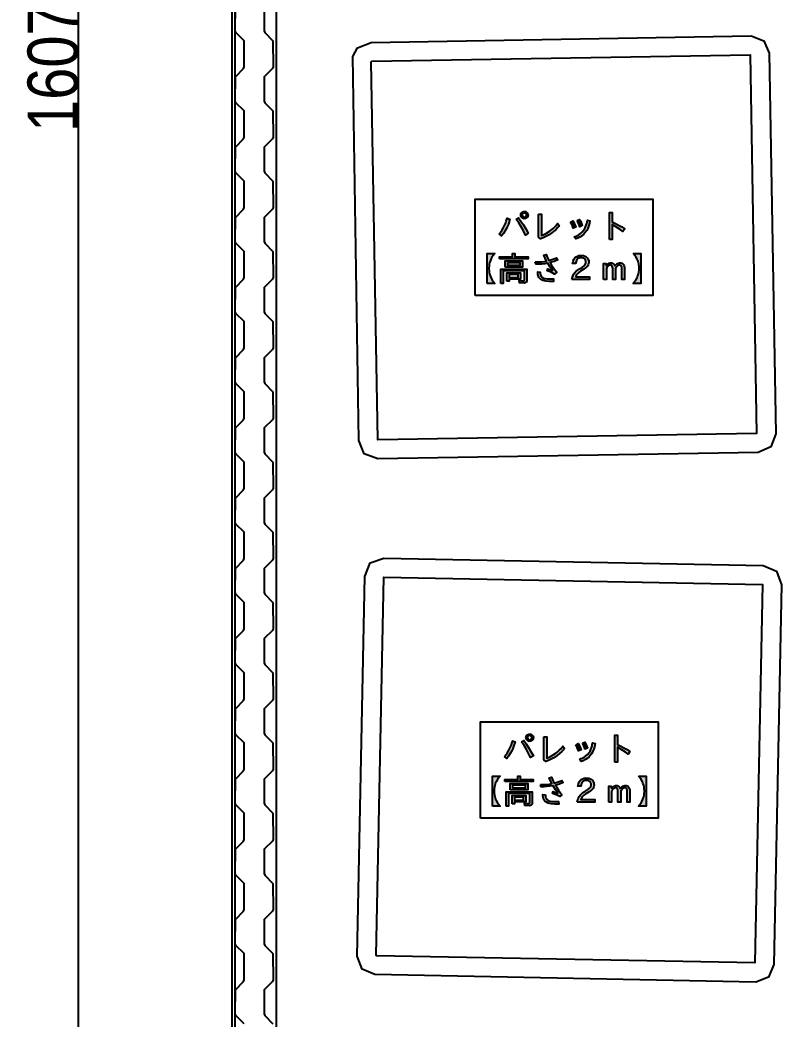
# Model space of a CAD drawing. Header units: millimetres. Extents: x -851 to 12103, y -752 to 16103.
# Drawn here: x -851 to 2167, y 4154 to 8109 of the extents above; entities that cross this region are included whole.
import ezdxf

# ---------------------------------------------------------------- set-up
doc = ezdxf.new("R2010")
doc.units = ezdxf.units.MM
for name, color, linetype in [('名称ラベル', 1, 'Continuous'), ('壁', 8, 'Continuous'), ('寸法', 2, 'Continuous'), ('床', 9, 'Continuous'), ('荷', 34, 'Continuous'), ('設備', 5, 'Continuous')]:
    doc.layers.add(name, color=color, linetype=linetype)
doc.styles.add('OpenSansCondensed-Light', font='OpenSansCondensed-Light.ttf')
doc.dimstyles.new('EZDXF', dxfattribs={"dimtxt": 200, "dimasz": 150, "dimexe": 100, "dimexo": 100, "dimgap": 0.1, "dimtad": 1, "dimdec": 0, "dimzin": 12, "dimdsep": 46, "dimtxsty": 'OpenSansCondensed-Light', "dimblk": 'ARCHTICK', "dimcen": 2.5, "dimazin": 3, "dimtfac": 0.5, "dimtmove": 2, "dimatfit": 3})

# ---------------------------------------------------------------- blocks, each defined once
blk = doc.blocks.new('_ARCHTICK')
at = {"color": 0, "linetype": 'BYBLOCK', "const_width": 0.15}
blk.add_lwpolyline([(-0.5, -0.5), (0.5, 0.5)], dxfattribs=at)

msp = doc.modelspace()

# ---------------------------------------------------------------- hatches: boundary and pattern name
at = {"layer": '名称ラベル'}
for points in [[(1044.2, 7262.2), (1047.7, 7266.4), (1054.3, 7275.2), (1060.2, 7284.7), (1063, 7289.7), (1065.6, 7295), (1070.2, 7306), (1072.4, 7311.8), (1076.1, 7323.9), (1087, 7320.1), (1080.6, 7301.1), (1075.6, 7289.4), (1072.9, 7283.9), (1067.1, 7273.4), (1060.8, 7263.7), (1053.9, 7254.8)], [(1111.5, 7320.6), (1121.1, 7325.6), (1130.4, 7312.3), (1139.8, 7297.6), (1149.1, 7281.8), (1158.5, 7264.8), (1147.8, 7257.6), (1139.8, 7273.9), (1131, 7289.9), (1121.6, 7305.4)], [(1200.1, 7340.3), (1211.6, 7340.3), (1211.7, 7256.1), (1218.3, 7258.7), (1230.8, 7264.8), (1242.4, 7271.7), (1247.9, 7275.5), (1258, 7283.7), (1262.7, 7288.2), (1267.1, 7292.9), (1275.3, 7302.9), (1281.6, 7293.3), (1275.3, 7285.7), (1267.9, 7278.2), (1259.3, 7271.1), (1253, 7266.4), (1239.2, 7257.4), (1228.8, 7251.6), (1218.5, 7246.6), (1208.2, 7242.4), (1200.1, 7248.6)], [(1352.8, 7314.8), (1362.3, 7319.2), (1365.3, 7313.7), (1368.1, 7307.8), (1370.6, 7301.7), (1372.7, 7295.2), (1362.8, 7290.5), (1360.7, 7297.3), (1358.3, 7303.6), (1355.7, 7309.5)], [(1480.3, 7239.2), (1480.3, 7346.4), (1491, 7346.4), (1491, 7309.3), (1504.1, 7303.1), (1516.7, 7296.5), (1529, 7289.5), (1540.9, 7282.1), (1533.9, 7271.4), (1523, 7279.3), (1512.2, 7286.5), (1501.5, 7293), (1491, 7298.6), (1491, 7239.2)], [(1327, 7308.7), (1336.2, 7313.2), (1339.3, 7307.6), (1342.2, 7301.6), (1347.1, 7288.7), (1337.4, 7284.1), (1332.5, 7297.3)], [(1340.5, 7250.7), (1348.3, 7253.6), (1358.7, 7258.8), (1367.8, 7265.2), (1373.1, 7270.1), (1379.7, 7278), (1383, 7283.4), (1385.9, 7289.5), (1388.5, 7296.2), (1390.6, 7303.6), (1393.1, 7315.9), (1403.6, 7313.5), (1401.6, 7303.9), (1399.1, 7295.1), (1394.4, 7283), (1390.5, 7275.8), (1388.4, 7272.4), (1383.7, 7266.2), (1379.2, 7261.3), (1371.3, 7254.7), (1365.3, 7250.7), (1355.1, 7245.3), (1347.5, 7242.1)], [(997, 7066.1), (997, 7184.6), (1027, 7184.6), (1019.8, 7176.1), (1016.7, 7171.6), (1014, 7166.9), (1009.4, 7157.3), (1006.2, 7147.2), (1005, 7141.9), (1004.2, 7136.5), (1003.6, 7125.4), (1004.2, 7114.2), (1005, 7108.7), (1006.2, 7103.5), (1009.4, 7093.3), (1014, 7083.7), (1016.7, 7079.1), (1023.3, 7070.3), (1027, 7066.1)], [(1045.9, 7163.2), (1045.9, 7171), (1096.7, 7171), (1096.7, 7184.9), (1106.7, 7184.9), (1106.7, 7171), (1158.3, 7171), (1158.3, 7163.2)], [(1187, 7151.4), (1198.8, 7151.3), (1211.1, 7151.9), (1223, 7153.2), (1231.7, 7154.6), (1220.7, 7177.5), (1230.3, 7180.1), (1236, 7167.1), (1241.3, 7156.7), (1249.2, 7158.9), (1256.8, 7161.5), (1264.1, 7164.4), (1271, 7167.7), (1276.6, 7158.9), (1261.8, 7153), (1245.9, 7148.4), (1251.5, 7138.9), (1257.7, 7129.4), (1264.5, 7119.8), (1271.9, 7110.3), (1263.6, 7103.2), (1249.4, 7110.1), (1234.1, 7115.8), (1237, 7123.4), (1246.8, 7120.1), (1255.8, 7116.6), (1250.9, 7123.1), (1245.9, 7130.3), (1236.5, 7146.1), (1224.3, 7144.1), (1212.5, 7142.7), (1201.1, 7141.9), (1190, 7141.6)], [(1332, 7081.8), (1334.2, 7090.6), (1337.3, 7098.6), (1340, 7103.4), (1344.7, 7109.9), (1349, 7114.2), (1354.7, 7119), (1361.6, 7123.5), (1374, 7130.9), (1380.1, 7135.3), (1382.6, 7137.8), (1384.8, 7140.8), (1386.3, 7144.1), (1387.1, 7147.5), (1387.1, 7152.8), (1386, 7157.7), (1383.9, 7161.6), (1382.4, 7163.2), (1378.7, 7165.6), (1376.4, 7166.5), (1371.1, 7167.5), (1366.1, 7167.5), (1362.4, 7166.9), (1359, 7165.7), (1356, 7164), (1352.2, 7160.2), (1350, 7157), (1348.3, 7153.3), (1347.2, 7149.2), (1346.6, 7144.5), (1334.8, 7144.5), (1335.5, 7149.4), (1336.5, 7153.9), (1338.1, 7158), (1340, 7161.8), (1343.7, 7166.8), (1348.3, 7170.9), (1353.6, 7174.1), (1359.4, 7176.1), (1365.8, 7177), (1373.2, 7176.8), (1377.9, 7175.9), (1380.9, 7175), (1386.4, 7172.3), (1390.2, 7169.6), (1393.2, 7166.5), (1395.6, 7163), (1397.3, 7159.1), (1398.4, 7154.8), (1398.6, 7148.2), (1398.1, 7144.5), (1396.4, 7139.2), (1394.6, 7136), (1392.3, 7132.9), (1389.5, 7130), (1386.1, 7127.1), (1379.1, 7122.3), (1365.8, 7114.6), (1357.9, 7108.5), (1351.9, 7101.8), (1349, 7097.1), (1347, 7092.1), (1401.2, 7092.1), (1401.2, 7081.8)], [(1574.3, 7184.6), (1604.4, 7184.6), (1604.4, 7066.1), (1574.3, 7066.1), (1581.5, 7074.7), (1584.6, 7079.1), (1589.8, 7088.5), (1591.9, 7093.3), (1595.2, 7103.5), (1596.3, 7108.7), (1597.6, 7119.6), (1597.8, 7125.2), (1597.6, 7130.8), (1596.3, 7141.7), (1593.7, 7152.2), (1591.9, 7157.2), (1589.8, 7162.1), (1584.6, 7171.5), (1581.5, 7176)], [(1050.7, 7065.8), (1050.7, 7122.8), (1153.5, 7122.8), (1153.5, 7075.6), (1152.8, 7072.8), (1152.2, 7071.6), (1150.5, 7069.7), (1149.4, 7069), (1146.6, 7067.8), (1143.2, 7067.3), (1125.2, 7067.8), (1123.9, 7077.3), (1132.5, 7076.3), (1140.2, 7075.9), (1142.6, 7076.7), (1143.6, 7077.8), (1144.2, 7080.2), (1144.1, 7115.2), (1060.1, 7115.2), (1060.1, 7065.8)], [(1457.1, 7081.8), (1457.1, 7144.6), (1465.6, 7144.6), (1467.5, 7136.7), (1472, 7141.3), (1475.1, 7143.6), (1479.8, 7146), (1482.9, 7146.9), (1487.9, 7147.1), (1489.6, 7146.8), (1494.2, 7145.2), (1498.1, 7142.1), (1500.3, 7139.3), (1502.2, 7135.8), (1506.6, 7140.8), (1511.5, 7144.3), (1516.7, 7146.5), (1520.5, 7147.1), (1525.7, 7146.9), (1530.1, 7145.7), (1533.8, 7143.3), (1536.8, 7139.9), (1539.2, 7135.1), (1540.4, 7129.3), (1540.5, 7081.8), (1529.4, 7081.8), (1529.4, 7126.5), (1529.1, 7130.1), (1527.7, 7134.2), (1526.2, 7136.1), (1524.1, 7137.5), (1521.5, 7138.1), (1520, 7138.2), (1518.1, 7138), (1515.3, 7137.3), (1512.6, 7135.9), (1510.9, 7134.7), (1509.3, 7133.1), (1507.1, 7130.4), (1505.6, 7127.3), (1504.9, 7125.1), (1504.4, 7120.4), (1504.4, 7081.8), (1493.2, 7081.8), (1493.2, 7126.5), (1492.9, 7129.7), (1491.7, 7133.2), (1489.1, 7136.4), (1486.5, 7137.8), (1483.2, 7138.2), (1478.7, 7137), (1474.5, 7134.2), (1472, 7131.5), (1470.7, 7129.5), (1468.8, 7125.2), (1468.2, 7120.4), (1468.2, 7081.8)], [(1196.5, 7106.2), (1196.5, 7111.7), (1205.9, 7110), (1206.4, 7103.8), (1207.3, 7100.2), (1208.5, 7096.9), (1210.2, 7094), (1212.3, 7091.5), (1216.6, 7088.3), (1222.6, 7085.9), (1227.7, 7084.8), (1233.5, 7084), (1243.7, 7083.6), (1258.5, 7084), (1259.6, 7074), (1242.3, 7073.8), (1230.3, 7074.7), (1223.4, 7075.9), (1217.4, 7077.6), (1212.3, 7079.7), (1210, 7081), (1208, 7082.3), (1204.5, 7085.6), (1201.5, 7089.3), (1199.3, 7093.5), (1197.1, 7100.8)], [(1221, 5271.2), (1232.5, 5271.2), (1232.5, 5187), (1239.2, 5189.6), (1251.7, 5195.7), (1257.6, 5199), (1268.7, 5206.4), (1273.9, 5210.4), (1283.5, 5219.1), (1288, 5223.8), (1296.2, 5233.8), (1302.5, 5224.2), (1298.4, 5219.1), (1291.3, 5211.6), (1283.2, 5204.3), (1273.8, 5197.3), (1260.1, 5188.4), (1249.7, 5182.5), (1239.3, 5177.5), (1229.1, 5173.3), (1221, 5179.5)], [(1501.1, 5170.1), (1501.1, 5277.3), (1511.9, 5277.3), (1511.9, 5240.3), (1524.9, 5234), (1537.6, 5227.4), (1549.9, 5220.4), (1561.7, 5213), (1554.8, 5202.3), (1543.8, 5210.2), (1533, 5217.4), (1522.4, 5223.9), (1511.9, 5229.5), (1511.9, 5170.1)], [(1065.1, 5193.1), (1072, 5201.6), (1075.2, 5206.1), (1081.1, 5215.6), (1083.8, 5220.6), (1088.8, 5231.3), (1091.1, 5236.9), (1095.2, 5248.6), (1097, 5254.8), (1107.8, 5251), (1101.4, 5232), (1096.5, 5220.3), (1093.8, 5214.8), (1088, 5204.3), (1081.7, 5194.6), (1074.8, 5185.7)], [(1132.4, 5251.5), (1142, 5256.5), (1151.3, 5243.2), (1160.7, 5228.6), (1170, 5212.7), (1179.4, 5195.7), (1168.7, 5188.5), (1160.7, 5204.8), (1151.9, 5220.8), (1142.5, 5236.3)], [(1347.9, 5239.6), (1357, 5244.1), (1360.2, 5238.5), (1363.1, 5232.5), (1368, 5219.6), (1358.3, 5215), (1353.4, 5228.2)], [(1361.4, 5181.6), (1369.2, 5184.5), (1379.6, 5189.7), (1385.8, 5193.8), (1394, 5201), (1400.5, 5208.9), (1403.9, 5214.3), (1406.8, 5220.4), (1410.5, 5230.7), (1412.4, 5238.5), (1414, 5246.8), (1424.4, 5244.4), (1421.3, 5230.3), (1418.6, 5221.8), (1415.3, 5213.9), (1413.4, 5210.2), (1409.3, 5203.3), (1404.6, 5197.1), (1400.1, 5192.2), (1392.2, 5185.6), (1386.1, 5181.6), (1376, 5176.2), (1368.4, 5173)], [(1373.7, 5245.7), (1383.1, 5250.1), (1386.2, 5244.6), (1389, 5238.8), (1391.4, 5232.6), (1393.6, 5226.1), (1383.6, 5221.4), (1381.5, 5228.2), (1379.2, 5234.6), (1376.6, 5240.4)], [(1017.8, 4997), (1017.8, 5115.5), (1047.9, 5115.5), (1044.1, 5111.3), (1037.6, 5102.5), (1032.4, 5093.1), (1030.3, 5088.2), (1028.5, 5083.2), (1025.9, 5072.8), (1024.6, 5061.9), (1024.4, 5056.3), (1024.6, 5050.6), (1025.9, 5039.6), (1028.5, 5029.2), (1030.3, 5024.2), (1032.4, 5019.3), (1037.6, 5010), (1040.7, 5005.5), (1047.9, 4997)], [(1066.8, 5094.1), (1066.8, 5101.9), (1117.6, 5101.9), (1117.6, 5115.8), (1127.6, 5115.8), (1127.6, 5101.9), (1179.2, 5101.9), (1179.2, 5094.1)], [(1207.9, 5082.3), (1219.7, 5082.2), (1231.9, 5082.8), (1243.9, 5084.1), (1252.5, 5085.5), (1241.6, 5108.4), (1251.2, 5111), (1256.9, 5098), (1262.2, 5087.6), (1270.1, 5089.8), (1277.7, 5092.4), (1285, 5095.3), (1291.9, 5098.6), (1297.4, 5089.8), (1282.6, 5083.9), (1266.8, 5079.3), (1272.4, 5069.8), (1278.6, 5060.3), (1285.4, 5050.7), (1292.7, 5041.2), (1284.5, 5034.1), (1270.3, 5041), (1255, 5046.7), (1257.9, 5054.3), (1267.6, 5051), (1276.7, 5047.5), (1271.7, 5054), (1266.8, 5061.2), (1257.4, 5077), (1245.2, 5075.1), (1233.4, 5073.6), (1222, 5072.8), (1210.9, 5072.5)], [(1352.9, 5012.7), (1355.1, 5021.6), (1357, 5027), (1360.8, 5034.3), (1365.6, 5040.8), (1369.9, 5045.1), (1375.6, 5049.9), (1382.5, 5054.4), (1394.9, 5061.8), (1401.8, 5067), (1404.3, 5069.7), (1406.2, 5072.8), (1407.1, 5075), (1407.9, 5078.4), (1407.9, 5083.7), (1406.9, 5088.6), (1405.9, 5090.7), (1403.3, 5094.1), (1399.5, 5096.5), (1397.3, 5097.4), (1391.9, 5098.4), (1386.9, 5098.4), (1383.2, 5097.8), (1379.9, 5096.6), (1375.5, 5093.8), (1373, 5091.1), (1370.9, 5087.9), (1369.2, 5084.2), (1368.1, 5080.1), (1367.4, 5075.4), (1355.7, 5075.4), (1356.3, 5080.3), (1357.4, 5084.8), (1358.9, 5088.9), (1360.9, 5092.7), (1364.6, 5097.7), (1369.2, 5101.8), (1374.5, 5105), (1380.3, 5107), (1386.6, 5107.9), (1394, 5107.7), (1398.8, 5106.8), (1401.8, 5105.9), (1407.3, 5103.2), (1411, 5100.5), (1414.1, 5097.4), (1416.5, 5093.9), (1418.2, 5090), (1419.2, 5085.7), (1419.5, 5079.1), (1418.5, 5073.6), (1417.3, 5070.1), (1415.5, 5066.9), (1413.2, 5063.8), (1410.3, 5060.9), (1407, 5058), (1399.9, 5053.2), (1386.7, 5045.5), (1378.8, 5039.4), (1372.8, 5032.7), (1369.9, 5028), (1367.8, 5023.1), (1422.1, 5023), (1422.1, 5012.7)], [(1595.2, 5115.5), (1625.3, 5115.5), (1625.3, 4997), (1595.2, 4997), (1599, 5001.2), (1605.5, 5010), (1608.2, 5014.7), (1612.8, 5024.3), (1616.1, 5034.4), (1617.2, 5039.6), (1618, 5045), (1618.7, 5056.1), (1618, 5067.3), (1617.2, 5072.7), (1616.1, 5077.9), (1612.8, 5088.1), (1610.7, 5093), (1605.5, 5102.4), (1599, 5111.3)], [(1478, 5012.7), (1478, 5075.5), (1486.5, 5075.5), (1488.4, 5067.7), (1492.9, 5072.2), (1496, 5074.5), (1499.1, 5076.3), (1503.8, 5077.8), (1508.7, 5078), (1510.4, 5077.8), (1515.1, 5076.1), (1519, 5073), (1521.2, 5070.2), (1523.1, 5066.7), (1527.5, 5071.7), (1532.3, 5075.2), (1537.6, 5077.4), (1541.3, 5078), (1546.6, 5077.8), (1550.9, 5076.6), (1554.7, 5074.2), (1557.7, 5070.8), (1560.1, 5066), (1561.3, 5060.2), (1561.4, 5012.7), (1550.2, 5012.7), (1550.2, 5057.4), (1550, 5061), (1549.2, 5063.9), (1547, 5067.1), (1545, 5068.4), (1542.3, 5069), (1540.9, 5069.1), (1538.9, 5068.9), (1536.1, 5068.2), (1533.5, 5066.8), (1531.8, 5065.6), (1530.1, 5064), (1528, 5061.3), (1526.9, 5059.3), (1525.8, 5056), (1525.2, 5051.3), (1525.2, 5012.7), (1514.1, 5012.7), (1514.1, 5057.4), (1513.8, 5060.6), (1512.6, 5064.1), (1510, 5067.3), (1507.4, 5068.7), (1504.1, 5069.1), (1499.5, 5067.9), (1495.3, 5065.1), (1492.9, 5062.4), (1491.5, 5060.4), (1489.7, 5056.1), (1489.1, 5051.3), (1489.1, 5012.7)], [(1071.6, 4996.7), (1071.6, 5053.7), (1174.4, 5053.7), (1174.3, 5006.5), (1173.6, 5003.7), (1173, 5002.6), (1172.3, 5001.5), (1170.2, 4999.9), (1167.5, 4998.8), (1164.1, 4998.2), (1146.1, 4998.7), (1144.8, 5008.2), (1153.4, 5007.2), (1161.1, 5006.8), (1163.4, 5007.6), (1164.5, 5008.8), (1165, 5011.1), (1165, 5046.1), (1081, 5046.1), (1081, 4996.7)], [(1217.3, 5037.1), (1217.4, 5042.6), (1226.8, 5040.9), (1227, 5036.7), (1227.7, 5032.8), (1229.4, 5027.8), (1231.1, 5024.9), (1233.2, 5022.4), (1237.4, 5019.2), (1241.3, 5017.5), (1245.9, 5016.2), (1254.4, 5014.9), (1264.6, 5014.5), (1279.3, 5014.9), (1280.5, 5004.9), (1263.2, 5004.7), (1251.2, 5005.6), (1244.3, 5006.8), (1238.3, 5008.5), (1230.9, 5011.9), (1228.9, 5013.3), (1225.3, 5016.5), (1222.4, 5020.2), (1220.2, 5024.4), (1218, 5031.7)]]:
    msp.add_hatch(color=1, dxfattribs=at).paths.add_polyline_path(points)
h = msp.add_hatch(color=1, dxfattribs=at)
h.paths.add_polyline_path([(1129.4, 7336.9), (1129.8, 7340.4), (1131, 7343.5), (1132.2, 7345.4), (1134.6, 7347.9), (1137.6, 7349.8), (1140.4, 7350.8), (1147, 7351), (1149.8, 7350.1), (1151.5, 7349.2), (1155.3, 7345.8), (1156.8, 7343.6), (1157.8, 7341.1), (1158.5, 7336.7), (1158.2, 7334), (1157.5, 7331.4), (1156.1, 7328.9), (1154.6, 7326.9), (1152.8, 7325.2), (1150.9, 7323.9), (1148.7, 7323), (1146.4, 7322.4), (1141, 7322.5), (1142.7, 7322.6), (1139.9, 7322.8), (1137.3, 7324), (1133.8, 7326.3), (1131.4, 7329.3), (1130.3, 7331.6), (1129.6, 7334.1)])
h.paths.add_polyline_path([(1140.9, 7344.9), (1137.9, 7343), (1136.4, 7341.3), (1135.8, 7339.9), (1135.3, 7336.4), (1136.1, 7333.3), (1138.1, 7330.3), (1140.4, 7328.7), (1143.2, 7328), (1149.4, 7327.9), (1145.5, 7328.2), (1148.9, 7329.6), (1151.4, 7332.1), (1152.5, 7334.9), (1152.5, 7338.7), (1151.7, 7340.9), (1150.1, 7342.9), (1148.4, 7344.3), (1146, 7345.2), (1150.1, 7345.2), (1142.2, 7345.5), (1142.6, 7345.4), (1134.3, 7344.6)])
h = msp.add_hatch(color=1, dxfattribs=at)
h.paths.add_polyline_path([(1067.3, 7130.7), (1067.3, 7155.2), (1137, 7155.2), (1137, 7130.7)])
h.paths.add_polyline_path([(1076.6, 7148.1), (1076.5, 7137.9), (1127.8, 7138), (1127.7, 7148.1)])
h = msp.add_hatch(color=1, dxfattribs=at)
h.paths.add_polyline_path([(1075.1, 7075), (1075.1, 7107.9), (1128.7, 7107.9), (1128.7, 7082.6), (1084, 7082.6), (1083.9, 7075)])
h.paths.add_polyline_path([(1084, 7100.8), (1084, 7089.7), (1119.8, 7089.7), (1119.8, 7100.8)])
h = msp.add_hatch(color=1, dxfattribs=at)
h.paths.add_polyline_path([(1150.3, 5267.8), (1150.7, 5271.3), (1151.9, 5274.4), (1153.8, 5277.2), (1155.5, 5278.8), (1158.5, 5280.7), (1161.3, 5281.7), (1167.9, 5281.9), (1169.7, 5281.4), (1172.4, 5280.1), (1176.2, 5276.7), (1177.7, 5274.5), (1178.7, 5272), (1179.4, 5267.6), (1179.1, 5264.9), (1178.3, 5262.3), (1177, 5259.8), (1175.4, 5257.8), (1173.7, 5256.1), (1171.8, 5254.8), (1169.6, 5253.9), (1167.3, 5253.3), (1161.8, 5253.4), (1163.5, 5253.5), (1160.7, 5253.7), (1158.1, 5254.9), (1154.7, 5257.2), (1153, 5259.1), (1151.7, 5261.3), (1150.5, 5265)])
h.paths.add_polyline_path([(1161.8, 5275.8), (1158.7, 5273.9), (1156.9, 5271.5), (1156.2, 5269.3), (1156.1, 5267.6), (1156.3, 5266.1), (1157, 5264.2), (1159, 5261.2), (1161.3, 5259.6), (1164.1, 5258.9), (1170.3, 5258.9), (1166.4, 5259.1), (1169.8, 5260.5), (1172.3, 5263), (1173.4, 5265.8), (1173.4, 5269.6), (1172.5, 5271.8), (1171, 5273.8), (1169.2, 5275.2), (1166.9, 5276.1), (1171, 5276.1), (1163.1, 5276.4), (1163.5, 5276.3), (1155.2, 5275.5)])
h = msp.add_hatch(color=1, dxfattribs=at)
h.paths.add_polyline_path([(1088.1, 5061.7), (1088.1, 5086.1), (1157.9, 5086.1), (1157.9, 5061.7)])
h.paths.add_polyline_path([(1097.4, 5068.9), (1148.6, 5068.8), (1148.6, 5078.9), (1097.4, 5079)])
h = msp.add_hatch(color=1, dxfattribs=at)
h.paths.add_polyline_path([(1096, 5006), (1096, 5038.8), (1149.5, 5038.8), (1149.5, 5013.5), (1104.9, 5013.5), (1104.8, 5006)])
h.paths.add_polyline_path([(1104.9, 5031.7), (1104.8, 5020.6), (1140.7, 5020.6), (1140.6, 5031.7)])

# ---------------------------------------------------------------- linework, layer by layer
for points in [[(949, 7017.8), (949, 7399.3), (1652.4, 7399.3), (1652.4, 7017.8)], [(1044.2, 7262.2), (1047.7, 7266.4), (1054.3, 7275.2), (1060.2, 7284.7), (1063, 7289.7), (1065.5, 7295), (1070.2, 7306), (1072.4, 7311.8), (1076.1, 7323.9), (1087, 7320.1), (1080.6, 7301.1), (1075.6, 7289.4), (1072.9, 7283.9), (1067.1, 7273.4), (1060.8, 7263.7), (1053.9, 7254.8)], [(1111.5, 7320.6), (1121.1, 7325.6), (1130.4, 7312.2), (1139.8, 7297.6), (1149.2, 7281.8), (1158.5, 7264.8), (1147.8, 7257.6), (1139.8, 7273.9), (1131, 7289.9), (1121.6, 7305.4)], [(1129.4, 7336.9), (1129.8, 7340.4), (1131, 7343.5), (1132.2, 7345.4), (1134.7, 7347.9), (1137.6, 7349.8), (1140.4, 7350.8), (1147, 7351), (1149.8, 7350.1), (1151.5, 7349.2), (1155.3, 7345.8), (1156.8, 7343.6), (1157.8, 7341.1), (1158.5, 7336.8), (1158.2, 7334), (1157.5, 7331.4), (1156.1, 7328.9), (1154.6, 7326.9), (1152.8, 7325.2), (1150.9, 7323.9), (1148.7, 7322.9), (1146.4, 7322.4), (1141, 7322.5), (1142.7, 7322.6), (1139.9, 7322.8), (1137.2, 7323.9), (1133.8, 7326.3), (1131.4, 7329.3), (1130.3, 7331.6), (1129.6, 7334.1)], [(1140.9, 7344.9), (1137.9, 7343), (1136.4, 7341.3), (1135.8, 7339.9), (1135.3, 7336.4), (1136.1, 7333.2), (1138.1, 7330.3), (1140.4, 7328.7), (1143.2, 7328), (1149.4, 7327.9), (1145.5, 7328.2), (1148.9, 7329.6), (1151.4, 7332.1), (1152.5, 7334.9), (1152.5, 7338.7), (1151.7, 7340.9), (1150.2, 7342.9), (1148.4, 7344.3), (1146, 7345.2), (1150.1, 7345.2), (1142.2, 7345.5), (1142.6, 7345.4), (1134.3, 7344.6)], [(1200.1, 7340.3), (1211.6, 7340.3), (1211.7, 7256.1), (1218.3, 7258.7), (1230.8, 7264.8), (1242.4, 7271.7), (1247.9, 7275.5), (1258, 7283.7), (1262.7, 7288.2), (1267.1, 7292.9), (1275.3, 7302.9), (1281.6, 7293.3), (1275.3, 7285.7), (1267.9, 7278.2), (1259.3, 7271.1), (1253, 7266.4), (1239.2, 7257.4), (1228.8, 7251.6), (1218.5, 7246.6), (1208.2, 7242.4), (1200.1, 7248.6)], [(1352.8, 7314.8), (1362.3, 7319.2), (1365.3, 7313.7), (1368.1, 7307.8), (1370.6, 7301.7), (1372.7, 7295.2), (1362.8, 7290.5), (1360.7, 7297.3), (1358.3, 7303.6), (1355.7, 7309.5)], [(1480.3, 7239.2), (1480.3, 7346.4), (1491, 7346.4), (1491, 7309.4), (1504.1, 7303.1), (1516.7, 7296.4), (1529, 7289.4), (1540.9, 7282.1), (1533.9, 7271.4), (1523, 7279.3), (1512.2, 7286.5), (1501.5, 7293), (1491, 7298.6), (1491, 7239.2)], [(1327, 7308.7), (1336.2, 7313.2), (1339.3, 7307.6), (1342.2, 7301.6), (1347.1, 7288.7), (1337.4, 7284.1), (1332.5, 7297.3)], [(1340.5, 7250.7), (1348.3, 7253.6), (1358.7, 7258.8), (1367.8, 7265.1), (1373.1, 7270.1), (1379.7, 7278), (1383, 7283.4), (1386, 7289.5), (1388.5, 7296.2), (1390.6, 7303.6), (1393.1, 7315.9), (1403.5, 7313.5), (1401.6, 7303.9), (1399.1, 7295.1), (1394.4, 7283), (1390.5, 7275.8), (1388.4, 7272.4), (1383.7, 7266.2), (1379.2, 7261.3), (1371.3, 7254.7), (1365.3, 7250.7), (1355.1, 7245.3), (1347.5, 7242.1)], [(997, 7066.1), (997, 7184.6), (1027, 7184.6), (1019.8, 7176.1), (1016.8, 7171.6), (1014, 7166.9), (1009.4, 7157.3), (1006.2, 7147.2), (1005, 7141.9), (1004.2, 7136.5), (1003.5, 7125.4), (1004.2, 7114.1), (1005, 7108.7), (1006.2, 7103.5), (1009.4, 7093.3), (1014, 7083.7), (1016.8, 7079.1), (1023.3, 7070.3), (1027, 7066.1)], [(1045.9, 7163.2), (1045.9, 7171), (1096.7, 7171), (1096.7, 7184.9), (1106.7, 7184.9), (1106.7, 7171), (1158.3, 7171), (1158.3, 7163.2)], [(1187, 7151.4), (1198.8, 7151.3), (1211.1, 7151.9), (1223, 7153.1), (1231.7, 7154.6), (1220.7, 7177.5), (1230.3, 7180.1), (1236, 7167.1), (1241.3, 7156.7), (1249.2, 7158.9), (1256.8, 7161.5), (1264.1, 7164.4), (1271, 7167.7), (1276.6, 7158.9), (1261.8, 7153), (1245.9, 7148.4), (1251.5, 7138.9), (1257.7, 7129.4), (1264.5, 7119.8), (1271.9, 7110.3), (1263.6, 7103.2), (1249.4, 7110.1), (1234.1, 7115.8), (1237, 7123.4), (1246.8, 7120.1), (1255.8, 7116.6), (1250.9, 7123.1), (1245.9, 7130.3), (1236.5, 7146.1), (1224.3, 7144.1), (1212.5, 7142.7), (1201.1, 7141.9), (1190, 7141.6)], [(1332, 7081.8), (1334.2, 7090.6), (1337.3, 7098.6), (1340, 7103.4), (1344.8, 7109.9), (1349, 7114.2), (1354.7, 7119), (1361.6, 7123.5), (1374, 7130.9), (1380.1, 7135.3), (1382.6, 7137.8), (1384.8, 7140.8), (1386.3, 7144.1), (1387, 7147.5), (1387.1, 7152.8), (1386, 7157.7), (1383.9, 7161.6), (1382.4, 7163.2), (1378.7, 7165.6), (1376.4, 7166.5), (1371.1, 7167.5), (1366.1, 7167.5), (1362.4, 7166.9), (1359, 7165.7), (1356, 7164), (1352.2, 7160.2), (1350, 7157), (1348.3, 7153.3), (1347.2, 7149.2), (1346.6, 7144.5), (1334.8, 7144.5), (1335.5, 7149.4), (1336.5, 7153.9), (1338.1, 7158), (1340, 7161.8), (1343.7, 7166.8), (1348.3, 7170.9), (1353.6, 7174.1), (1359.4, 7176.1), (1365.8, 7177), (1373.2, 7176.8), (1378, 7175.9), (1380.9, 7175), (1386.4, 7172.3), (1390.2, 7169.6), (1393.2, 7166.5), (1395.6, 7163), (1397.3, 7159.1), (1398.4, 7154.8), (1398.6, 7148.1), (1398.1, 7144.4), (1396.4, 7139.2), (1394.6, 7136), (1392.3, 7132.9), (1389.5, 7130), (1386.1, 7127.1), (1379.1, 7122.3), (1365.8, 7114.6), (1357.9, 7108.5), (1352, 7101.8), (1349, 7097.1), (1347, 7092.1), (1401.2, 7092.1), (1401.2, 7081.8)], [(1574.3, 7184.6), (1604.4, 7184.6), (1604.4, 7066.1), (1574.3, 7066.1), (1581.5, 7074.6), (1584.6, 7079.1), (1589.8, 7088.5), (1591.9, 7093.4), (1595.2, 7103.5), (1596.3, 7108.7), (1597.6, 7119.6), (1597.8, 7125.2), (1597.6, 7130.8), (1596.3, 7141.7), (1593.7, 7152.2), (1591.9, 7157.2), (1589.8, 7162.1), (1584.6, 7171.5), (1581.5, 7176)], [(1050.7, 7065.8), (1050.7, 7122.8), (1153.5, 7122.8), (1153.5, 7075.6), (1152.8, 7072.8), (1152.2, 7071.6), (1150.5, 7069.7), (1149.4, 7069), (1146.6, 7067.9), (1143.2, 7067.3), (1125.2, 7067.8), (1123.9, 7077.3), (1132.5, 7076.3), (1140.2, 7075.9), (1142.6, 7076.7), (1143.6, 7077.9), (1144.2, 7080.2), (1144.1, 7115.2), (1060.1, 7115.2), (1060.1, 7065.8)], [(1067.3, 7130.7), (1067.3, 7155.2), (1137, 7155.2), (1137, 7130.7)], [(1076.6, 7148.1), (1076.5, 7137.9), (1127.8, 7138), (1127.7, 7148.1)], [(1457.1, 7081.8), (1457.1, 7144.6), (1465.6, 7144.6), (1467.5, 7136.8), (1472, 7141.3), (1475.1, 7143.6), (1479.8, 7146), (1482.9, 7146.9), (1487.9, 7147.1), (1489.6, 7146.9), (1494.2, 7145.2), (1498.1, 7142.1), (1500.3, 7139.3), (1502.2, 7135.8), (1506.6, 7140.8), (1511.5, 7144.3), (1516.7, 7146.4), (1520.5, 7147.1), (1525.7, 7146.9), (1530.1, 7145.7), (1533.8, 7143.3), (1536.8, 7139.9), (1539.2, 7135.1), (1540.4, 7129.3), (1540.5, 7081.8), (1529.4, 7081.8), (1529.4, 7126.5), (1529.1, 7130.1), (1527.7, 7134.2), (1526.2, 7136.1), (1524.1, 7137.4), (1521.5, 7138.1), (1520, 7138.2), (1518.1, 7138), (1515.3, 7137.3), (1512.6, 7135.9), (1510.9, 7134.7), (1509.3, 7133.1), (1507.1, 7130.4), (1505.6, 7127.3), (1504.9, 7125.1), (1504.4, 7120.4), (1504.4, 7081.8), (1493.2, 7081.8), (1493.2, 7126.5), (1492.9, 7129.7), (1491.7, 7133.2), (1489.1, 7136.4), (1486.5, 7137.8), (1483.2, 7138.2), (1478.7, 7137), (1474.5, 7134.2), (1472, 7131.5), (1470.7, 7129.5), (1468.8, 7125.2), (1468.2, 7120.4), (1468.2, 7081.8)], [(1075.1, 7075.1), (1075.1, 7107.9), (1128.7, 7107.9), (1128.7, 7082.6), (1084, 7082.6), (1083.9, 7075.1)], [(1084, 7100.8), (1084, 7089.6), (1119.8, 7089.7), (1119.8, 7100.8)], [(1196.5, 7106.2), (1196.5, 7111.7), (1205.9, 7110), (1206.4, 7103.8), (1207.3, 7100.2), (1208.5, 7096.9), (1210.2, 7094), (1212.3, 7091.5), (1216.6, 7088.3), (1222.6, 7085.9), (1227.7, 7084.8), (1233.5, 7084), (1243.7, 7083.6), (1258.5, 7084), (1259.6, 7074), (1242.3, 7073.8), (1230.3, 7074.7), (1223.4, 7075.9), (1217.4, 7077.6), (1212.3, 7079.7), (1210, 7081), (1208, 7082.3), (1204.5, 7085.6), (1201.5, 7089.3), (1199.3, 7093.5), (1197.1, 7100.8)], [(969.8, 4948.7), (969.8, 5330.2), (1673.3, 5330.2), (1673.3, 4948.7)], [(1150.3, 5267.8), (1150.7, 5271.3), (1151.8, 5274.4), (1153.8, 5277.2), (1155.5, 5278.8), (1158.5, 5280.7), (1161.3, 5281.7), (1167.9, 5281.9), (1169.7, 5281.4), (1172.3, 5280.1), (1176.2, 5276.7), (1177.7, 5274.5), (1178.7, 5272.1), (1179.4, 5267.6), (1179.1, 5264.9), (1178.3, 5262.3), (1177, 5259.8), (1175.5, 5257.8), (1173.7, 5256.1), (1171.8, 5254.8), (1169.6, 5253.9), (1167.3, 5253.3), (1161.8, 5253.4), (1163.5, 5253.5), (1160.7, 5253.7), (1158.1, 5254.9), (1154.7, 5257.2), (1153, 5259.1), (1151.7, 5261.3), (1150.5, 5265)], [(1161.8, 5275.8), (1158.7, 5273.9), (1156.9, 5271.5), (1156.2, 5269.3), (1156.1, 5267.6), (1156.3, 5266.1), (1157, 5264.2), (1159, 5261.2), (1161.3, 5259.6), (1164.1, 5258.9), (1170.3, 5258.9), (1166.4, 5259.1), (1169.8, 5260.5), (1172.3, 5263), (1173.4, 5265.8), (1173.4, 5269.6), (1172.5, 5271.8), (1171, 5273.8), (1169.2, 5275.2), (1166.9, 5276.1), (1171, 5276.1), (1163.1, 5276.4), (1163.5, 5276.3), (1155.2, 5275.5)], [(1221, 5271.2), (1232.5, 5271.2), (1232.5, 5187), (1239.2, 5189.6), (1251.7, 5195.7), (1257.6, 5199), (1268.7, 5206.4), (1273.9, 5210.4), (1283.5, 5219.1), (1288, 5223.8), (1296.2, 5233.8), (1302.5, 5224.2), (1298.4, 5219.1), (1291.3, 5211.6), (1283.2, 5204.3), (1273.8, 5197.3), (1260.1, 5188.4), (1249.7, 5182.5), (1239.3, 5177.5), (1229.1, 5173.3), (1221, 5179.5)], [(1501.1, 5170.1), (1501.1, 5277.3), (1511.8, 5277.3), (1511.9, 5240.2), (1524.9, 5234), (1537.6, 5227.4), (1549.9, 5220.4), (1561.7, 5213), (1554.8, 5202.3), (1543.8, 5210.2), (1533, 5217.4), (1522.4, 5223.9), (1511.9, 5229.5), (1511.8, 5170.1)], [(1065.1, 5193.1), (1072, 5201.6), (1075.2, 5206.1), (1081.1, 5215.6), (1083.8, 5220.6), (1088.8, 5231.3), (1091.1, 5236.9), (1095.2, 5248.6), (1097, 5254.8), (1107.8, 5251), (1101.4, 5232), (1096.5, 5220.3), (1093.8, 5214.8), (1088, 5204.3), (1081.7, 5194.6), (1074.8, 5185.7)], [(1132.4, 5251.5), (1142, 5256.5), (1151.3, 5243.2), (1160.7, 5228.6), (1170, 5212.7), (1179.4, 5195.7), (1168.7, 5188.5), (1160.7, 5204.8), (1151.9, 5220.8), (1142.5, 5236.3)], [(1347.9, 5239.6), (1357, 5244.1), (1360.2, 5238.5), (1363.1, 5232.5), (1368, 5219.6), (1358.2, 5215), (1353.4, 5228.2)], [(1361.4, 5181.6), (1369.2, 5184.5), (1379.6, 5189.7), (1385.8, 5193.8), (1394, 5201), (1400.5, 5208.9), (1403.9, 5214.3), (1406.8, 5220.4), (1410.5, 5230.8), (1412.4, 5238.5), (1414, 5246.8), (1424.4, 5244.4), (1421.3, 5230.3), (1418.6, 5221.8), (1415.2, 5213.9), (1413.4, 5210.2), (1409.3, 5203.3), (1404.6, 5197.1), (1400.1, 5192.2), (1392.2, 5185.6), (1386.1, 5181.6), (1376, 5176.2), (1368.4, 5173.1)], [(1373.7, 5245.7), (1383.1, 5250.1), (1386.2, 5244.6), (1389, 5238.8), (1391.4, 5232.6), (1393.6, 5226.1), (1383.7, 5221.4), (1381.5, 5228.2), (1379.2, 5234.6), (1376.6, 5240.4)], [(1017.8, 4997), (1017.8, 5115.6), (1047.9, 5115.6), (1044.1, 5111.3), (1037.6, 5102.5), (1032.4, 5093.1), (1030.3, 5088.2), (1028.5, 5083.2), (1025.9, 5072.8), (1024.6, 5061.9), (1024.4, 5056.3), (1024.6, 5050.6), (1025.9, 5039.6), (1028.5, 5029.2), (1030.3, 5024.2), (1032.4, 5019.3), (1037.6, 5010), (1040.7, 5005.5), (1047.9, 4997)], [(1066.8, 5094.1), (1066.8, 5101.9), (1117.6, 5101.9), (1117.6, 5115.8), (1127.6, 5115.8), (1127.6, 5101.9), (1179.2, 5101.9), (1179.2, 5094.1)], [(1207.9, 5082.3), (1219.7, 5082.2), (1231.9, 5082.8), (1243.8, 5084.1), (1252.5, 5085.5), (1241.6, 5108.4), (1251.2, 5111), (1256.9, 5098), (1262.2, 5087.6), (1270.1, 5089.8), (1277.7, 5092.4), (1285, 5095.3), (1291.9, 5098.6), (1297.4, 5089.8), (1282.6, 5083.9), (1266.8, 5079.3), (1272.4, 5069.8), (1278.6, 5060.3), (1285.4, 5050.7), (1292.7, 5041.2), (1284.5, 5034.1), (1270.2, 5041), (1255, 5046.7), (1257.9, 5054.3), (1267.6, 5051), (1276.7, 5047.5), (1271.7, 5054), (1266.8, 5061.2), (1257.4, 5077), (1245.2, 5075.1), (1233.4, 5073.6), (1222, 5072.8), (1210.9, 5072.5)], [(1352.9, 5012.7), (1355.1, 5021.6), (1357, 5027), (1360.8, 5034.3), (1365.6, 5040.8), (1369.9, 5045.1), (1375.6, 5049.9), (1382.5, 5054.4), (1394.9, 5061.8), (1401.8, 5067), (1404.3, 5069.7), (1406.2, 5072.8), (1407.1, 5075), (1407.9, 5078.4), (1407.9, 5083.7), (1406.9, 5088.6), (1405.9, 5090.6), (1403.3, 5094.1), (1399.5, 5096.5), (1397.3, 5097.4), (1391.9, 5098.4), (1386.9, 5098.4), (1383.2, 5097.8), (1379.9, 5096.6), (1375.5, 5093.8), (1373, 5091.1), (1370.8, 5087.9), (1369.2, 5084.2), (1368.1, 5080.1), (1367.4, 5075.4), (1355.7, 5075.4), (1356.3, 5080.3), (1357.4, 5084.8), (1358.9, 5088.9), (1360.9, 5092.7), (1364.6, 5097.7), (1369.2, 5101.8), (1374.5, 5105), (1380.3, 5107), (1386.6, 5107.9), (1394, 5107.7), (1398.8, 5106.8), (1401.8, 5105.9), (1407.3, 5103.2), (1411, 5100.5), (1414.1, 5097.4), (1416.5, 5093.9), (1418.2, 5090), (1419.2, 5085.7), (1419.5, 5079.1), (1418.5, 5073.6), (1417.3, 5070.1), (1415.5, 5066.9), (1413.2, 5063.8), (1410.3, 5060.9), (1407, 5058), (1399.9, 5053.2), (1386.7, 5045.5), (1378.8, 5039.4), (1372.8, 5032.7), (1369.9, 5028), (1367.8, 5023.1), (1422.1, 5023), (1422.1, 5012.7)], [(1595.2, 5115.6), (1625.3, 5115.6), (1625.3, 4997), (1595.2, 4997), (1599, 5001.2), (1605.5, 5010), (1608.2, 5014.7), (1612.8, 5024.3), (1616.1, 5034.4), (1617.2, 5039.6), (1618, 5045), (1618.7, 5056.1), (1618, 5067.3), (1617.2, 5072.6), (1616.1, 5077.9), (1612.8, 5088.1), (1610.7, 5093), (1605.5, 5102.4), (1599, 5111.3)], [(1088.1, 5061.7), (1088.1, 5086.1), (1157.9, 5086.1), (1157.9, 5061.7)], [(1097.4, 5068.9), (1148.6, 5068.8), (1148.6, 5078.9), (1097.4, 5079)], [(1478, 5012.7), (1478, 5075.6), (1486.5, 5075.6), (1488.4, 5067.6), (1492.9, 5072.2), (1496, 5074.5), (1499.1, 5076.2), (1503.8, 5077.8), (1508.7, 5078), (1510.4, 5077.8), (1515.1, 5076.1), (1519, 5073), (1521.2, 5070.2), (1523.1, 5066.7), (1527.5, 5071.7), (1532.3, 5075.2), (1537.6, 5077.4), (1541.3, 5078), (1546.6, 5077.8), (1550.9, 5076.6), (1554.7, 5074.2), (1557.7, 5070.9), (1560.1, 5066), (1561.3, 5060.2), (1561.3, 5012.7), (1550.2, 5012.7), (1550.2, 5057.4), (1550, 5061), (1549.2, 5063.9), (1547, 5067.1), (1545, 5068.4), (1542.3, 5069.1), (1540.9, 5069.1), (1538.9, 5068.9), (1536.2, 5068.2), (1533.5, 5066.9), (1531.8, 5065.6), (1530.1, 5064), (1528, 5061.3), (1526.9, 5059.3), (1525.8, 5056), (1525.2, 5051.3), (1525.2, 5012.7), (1514.1, 5012.7), (1514.1, 5057.4), (1513.8, 5060.6), (1512.5, 5064.1), (1510, 5067.3), (1507.4, 5068.7), (1504.1, 5069.1), (1499.5, 5067.9), (1495.3, 5065.1), (1492.9, 5062.4), (1491.5, 5060.4), (1489.7, 5056.1), (1489.1, 5051.3), (1489.1, 5012.7)], [(1071.6, 4996.7), (1071.6, 5053.7), (1174.4, 5053.7), (1174.3, 5006.5), (1173.6, 5003.7), (1173, 5002.6), (1172.3, 5001.5), (1170.2, 4999.9), (1167.5, 4998.8), (1164.1, 4998.2), (1146.1, 4998.7), (1144.8, 5008.2), (1153.4, 5007.2), (1161.1, 5006.8), (1163.4, 5007.6), (1164.5, 5008.8), (1165, 5011.1), (1165, 5046.1), (1081, 5046.1), (1081, 4996.7)], [(1096, 5005.9), (1096, 5038.8), (1149.5, 5038.8), (1149.5, 5013.5), (1104.9, 5013.5), (1104.8, 5005.9)], [(1104.9, 5031.7), (1104.8, 5020.6), (1140.7, 5020.6), (1140.6, 5031.7)], [(1217.3, 5037.1), (1217.4, 5042.6), (1226.8, 5040.9), (1227, 5036.7), (1227.7, 5032.8), (1229.4, 5027.8), (1231.1, 5024.9), (1233.2, 5022.4), (1237.4, 5019.2), (1241.3, 5017.5), (1245.9, 5016.2), (1254.3, 5014.9), (1264.5, 5014.5), (1279.3, 5014.9), (1280.5, 5004.9), (1263.2, 5004.7), (1251.2, 5005.6), (1244.3, 5006.8), (1238.3, 5008.5), (1230.9, 5011.9), (1228.9, 5013.2), (1225.3, 5016.5), (1222.4, 5020.2), (1220.2, 5024.4), (1218, 5031.7)]]:
    msp.add_lwpolyline(points, close=True, dxfattribs=at)
at = {"layer": '壁'}
msp.add_lwpolyline([(-12, 6), (-12, 15994), (-10.2, 15998.2), (-6, 16000), (156, 16000), (160.2, 15998.2), (162, 15994), (162, 6), (160.2, 1.8), (156, 0), (-6, 0), (-10.2, 1.8)], close=True, dxfattribs=at)
for points in [[(35.2, 4134.6), (2.9, 4167.2), (0, 4174), (0.8, 4269.6), (33.1, 4302.2), (36, 4309), (35.2, 4412.6), (2.9, 4445.2), (0, 4452), (0.8, 4547.6), (33.1, 4580.2), (36, 4587), (35.2, 4690.6), (2.9, 4723.2), (0, 4730), (0.8, 4825.6), (33.1, 4858.2), (36, 4865), (35.2, 4968.6), (2.9, 5001.2), (0, 5008), (0.8, 5103.6), (33.1, 5136.2), (36, 5143), (35.2, 5246.6), (2.9, 5279.2), (0, 5286), (0.8, 5381.6), (33.1, 5414.2), (36, 5421), (35.2, 5524.6), (2.9, 5557.2), (0, 5564), (0.8, 5659.6), (33.1, 5692.2), (36, 5699), (35.2, 5802.6), (2.9, 5835.2), (0, 5842), (0.8, 5937.6), (33.1, 5970.2), (36, 5977), (35.2, 6080.6), (2.9, 6113.2), (0, 6120), (0.8, 6215.6), (33.1, 6248.2), (36, 6255), (35.2, 6358.6), (2.9, 6391.2), (0, 6398), (0.8, 6493.6), (33.1, 6526.2), (36, 6533), (35.2, 6636.6), (2.9, 6669.2), (0, 6676), (0.8, 6771.6), (33.1, 6804.2), (36, 6811), (35.2, 6914.6), (2.9, 6947.2), (0, 6954), (0.8, 7049.6), (33.1, 7082.2), (36, 7089), (35.2, 7192.6), (2.9, 7225.2), (0, 7232), (0.8, 7327.6), (33.1, 7360.2), (36, 7367), (35.2, 7470.6), (2.9, 7503.2), (0, 7510), (0.8, 7605.6), (33.1, 7638.2), (36, 7645), (35.2, 7748.6), (2.9, 7781.2), (0, 7788), (0.8, 7883.6), (33.1, 7916.2), (36, 7923), (35.2, 8026.6), (2.9, 8059.2), (0, 8066), (0.8, 8161.6)], [(114.8, 8161.6), (114, 8066), (116.9, 8059.2), (149.2, 8026.6), (150, 7923), (147.1, 7916.2), (114.8, 7883.6), (114, 7788), (116.9, 7781.2), (149.2, 7748.6), (150, 7645), (147.1, 7638.2), (114.8, 7605.6), (114, 7510), (116.9, 7503.2), (149.2, 7470.6), (150, 7367), (147.1, 7360.2), (114.8, 7327.6), (114, 7232), (116.9, 7225.2), (149.2, 7192.6), (150, 7089), (147.1, 7082.2), (114.8, 7049.6), (114, 6954), (116.9, 6947.2), (149.2, 6914.6), (150, 6811), (147.1, 6804.2), (114.8, 6771.6), (114, 6676), (116.9, 6669.2), (149.2, 6636.6), (150, 6533), (147.1, 6526.2), (114.8, 6493.6), (114, 6398), (116.9, 6391.2), (149.2, 6358.6), (150, 6255), (147.1, 6248.2), (114.8, 6215.6), (114, 6120), (116.9, 6113.2), (149.2, 6080.6), (150, 5977), (147.1, 5970.2), (114.8, 5937.6), (114, 5842), (116.9, 5835.2), (149.2, 5802.6), (150, 5699), (147.1, 5692.2), (114.8, 5659.6), (114, 5564), (116.9, 5557.2), (149.2, 5524.6), (150, 5421), (147.1, 5414.2), (114.8, 5381.6), (114, 5286), (116.9, 5279.2), (149.2, 5246.6), (150, 5143), (147.1, 5136.2), (114.8, 5103.6), (114, 5008), (116.9, 5001.2), (149.2, 4968.6), (150, 4865), (147.1, 4858.2), (114.8, 4825.6), (114, 4730), (116.9, 4723.2), (149.2, 4690.6), (150, 4587), (147.1, 4580.2), (114.8, 4547.6), (114, 4452), (116.9, 4445.2), (149.2, 4412.6), (150, 4309), (147.1, 4302.2), (114.8, 4269.6), (114, 4174), (116.9, 4167.2), (149.2, 4134.6)]]:
    msp.add_lwpolyline(points, dxfattribs=at)
at = {"layer": '床'}
msp.add_lwpolyline([(0, 16000), (12000, 16000), (12000, 0), (0, 0)], close=True, dxfattribs=at)
at = {"layer": '荷'}
for points in [[(465.1, 7963.9), (483.4, 7998.9), (537.3, 8020.2), (2040.6, 8046), (2090.8, 8026), (2112.5, 7977.5), (2138.3, 6470.1), (2118.6, 6418.8), (2068.4, 6396.9), (564.8, 6371.9), (510.1, 6390.7), (488.9, 6444.6)], [(482.1, 4402.1), (512.5, 5905.6), (533.4, 5959.6), (588, 5978.8), (2088.9, 5949.4), (2141.5, 5927.1), (2160.8, 5872.4), (2131.2, 4369.2), (2109.4, 4319.8), (2060.1, 4299.9), (552.8, 4329.6), (502.3, 4351.2)]]:
    msp.add_lwpolyline(points, close=True, dxfattribs=at)
at = {"layer": '設備'}
for points in [[(538, 7943.7), (540, 7945.7), (2036.9, 7970.5), (2062.6, 6472.4), (564.5, 6446.8)], [(557, 4406.4), (587.4, 5903.2), (2085.4, 5873.7), (2055.9, 4375.7), (559, 4404.3)]]:
    msp.add_lwpolyline(points, close=True, dxfattribs=at)

# ---------------------------------------------------------------- dimensions: what is measured, and where the dimension line sits
at = {"layer": '寸法'}
msp.add_linear_dim(base=(-620, -52.1), p1=(-20, -52.1), p2=(-20, 16020), angle=90, dimstyle='EZDXF', dxfattribs=at).render()

doc.saveas('drawing.dxf')
